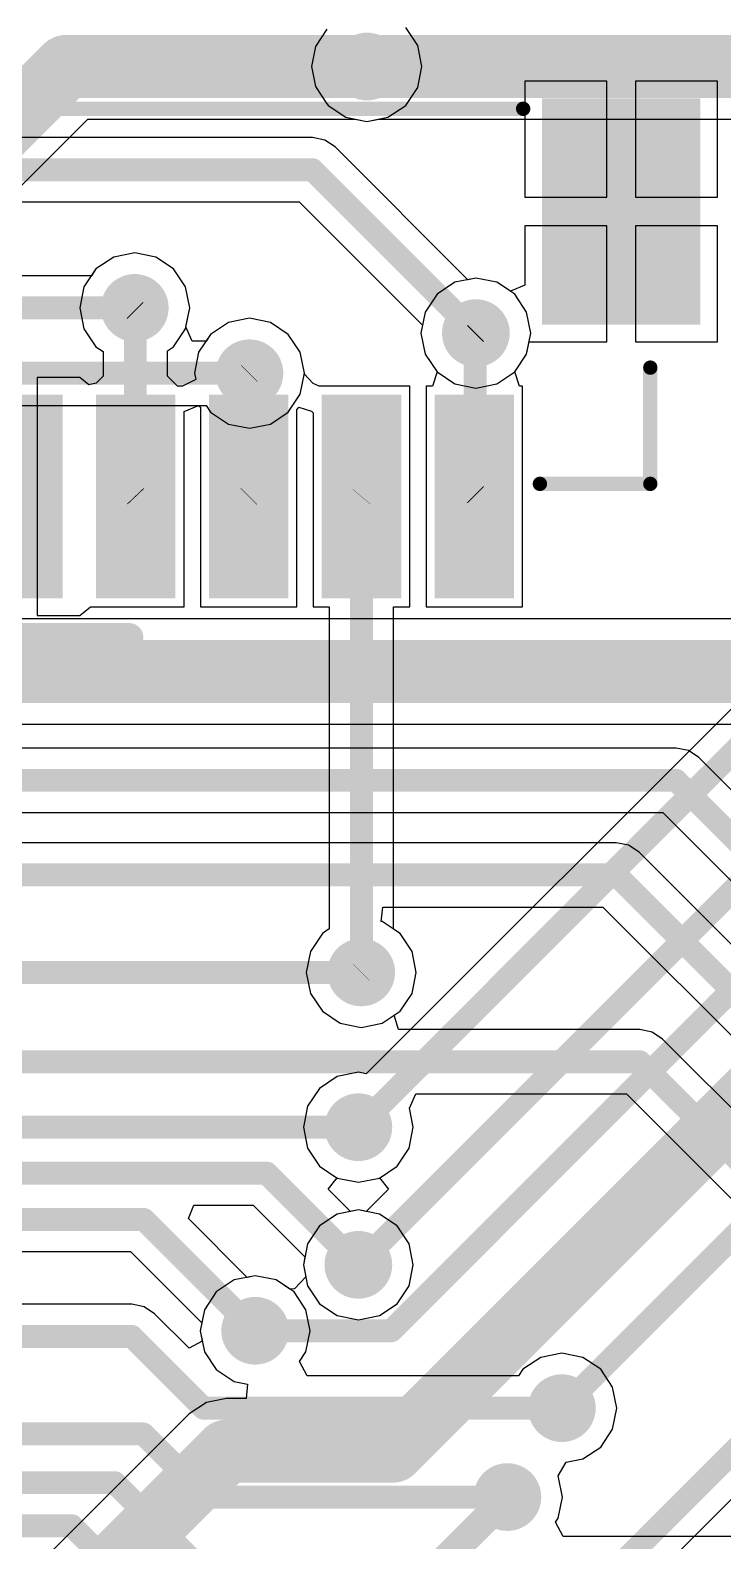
# Model space of a CAD drawing. Header units: millimetres. Extents: x -0.29 to 3.46, y -0.11 to 2.46.
# Drawn here: x 1.323 to 1.564, y 1.669 to 2.196 of the extents above; entities that cross this region are included whole.
import ezdxf

# ---------------------------------------------------------------- set-up
doc = ezdxf.new("R2010")
doc.units = ezdxf.units.MM
doc.header["$MEASUREMENT"] = 0
for name, color, linetype in [('BottomLayer', 5, 'Continuous'), ('TopLayer', 1, 'Continuous'), ('TopOverlay', 2, 'Continuous'), ('TopPaste', 8, 'Continuous'), ('TopSolder', 216, 'Continuous'), ('ViaHoleLayer', 16, 'Continuous')]:
    doc.layers.add(name, color=color, linetype=linetype)

# ---------------------------------------------------------------- blocks, each defined once
blk = doc.blocks.new('V________T______84')
at = {"layer": 'TopLayer'}
for points in [[(-0.17323, 0.08514), (-0.12598, 0.08514), (-0.12598, 0.01427), (-0.17323, 0.01427)], [(0.12598, 0.08514), (0.17323, 0.08514), (0.17323, 0.01427), (0.12598, 0.01427)], [(-0.10827, -0.01821), (-0.08858, -0.01821), (-0.08858, -0.0812), (-0.10827, -0.0812)], [(-0.0689, -0.01821), (-0.04921, -0.01821), (-0.04921, -0.0812), (-0.0689, -0.0812)], [(-0.02953, -0.01821), (-0.00984, -0.01821), (-0.00984, -0.0812), (-0.02953, -0.0812)], [(0.00984, -0.01821), (0.02953, -0.01821), (0.02953, -0.0812), (0.00984, -0.0812)], [(0.04921, -0.01821), (0.0689, -0.01821), (0.0689, -0.0812), (0.04921, -0.0812)], [(0.08858, -0.01821), (0.10827, -0.01821), (0.10827, -0.0812), (0.08858, -0.0812)]]:
    blk.add_hatch(color=1, dxfattribs=at).paths.add_polyline_path(points)
at = {"layer": 'TopPaste'}
for points in [[(-0.17323, 0.08514), (-0.12598, 0.08514), (-0.12598, 0.01427), (-0.17323, 0.01427)], [(0.12598, 0.08514), (0.17323, 0.08514), (0.17323, 0.01427), (0.12598, 0.01427)], [(-0.10827, -0.01821), (-0.08858, -0.01821), (-0.08858, -0.0812), (-0.10827, -0.0812)], [(-0.0689, -0.01821), (-0.04921, -0.01821), (-0.04921, -0.0812), (-0.0689, -0.0812)], [(-0.02953, -0.01821), (-0.00984, -0.01821), (-0.00984, -0.0812), (-0.02953, -0.0812)], [(0.00984, -0.01821), (0.02953, -0.01821), (0.02953, -0.0812), (0.00984, -0.0812)], [(0.04921, -0.01821), (0.0689, -0.01821), (0.0689, -0.0812), (0.04921, -0.0812)], [(0.08858, -0.01821), (0.10827, -0.01821), (0.10827, -0.0812), (0.08858, -0.0812)]]:
    blk.add_hatch(color=8, dxfattribs=at).paths.add_polyline_path(points)
at = {"layer": 'TopSolder'}
for points in [[(-0.17723, 0.08914), (-0.12198, 0.08914), (-0.12198, 0.01027), (-0.17723, 0.01027)], [(0.12198, 0.08914), (0.17723, 0.08914), (0.17723, 0.01027), (0.12198, 0.01027)], [(-0.11227, -0.01421), (-0.08458, -0.01421), (-0.08458, -0.0852), (-0.11227, -0.0852)], [(-0.0729, -0.01421), (-0.04521, -0.01421), (-0.04521, -0.0852), (-0.0729, -0.0852)], [(-0.03353, -0.01421), (-0.00584, -0.01421), (-0.00584, -0.0852), (-0.03353, -0.0852)], [(0.00584, -0.01421), (0.03353, -0.01421), (0.03353, -0.0852), (0.00584, -0.0852)], [(0.04521, -0.01421), (0.0729, -0.01421), (0.0729, -0.0852), (0.04521, -0.0852)], [(0.08458, -0.01421), (0.11227, -0.01421), (0.11227, -0.0852), (0.08458, -0.0852)]]:
    blk.add_hatch(color=216, dxfattribs=at).paths.add_polyline_path(points)
at = {"layer": 'TopOverlay', "const_width": 0.005}
for points in [[(-0.11356, 0.08556), (0.11544, 0.08556)], [(-0.15981, -0.04528), (-0.15981, -0.00474)], [(0.15981, -0.04528), (0.15981, -0.00474)], [(-0.15981, -0.04528), (-0.12128, -0.04528)], [(0.12128, -0.04528), (0.15981, -0.04528)], [(-0.124, -0.056), (-0.119, -0.061)], [(-0.124, -0.066), (-0.124, -0.056)], [(-0.124, -0.066), (-0.119, -0.061)]]:
    blk.add_lwpolyline(points, dxfattribs=at)
at = {"layer": 'TopOverlay', "const_width": 0.0025}
for points in [[(-0.11481, 0.08556, 1), (-0.11231, 0.08556, 1)], [(0.11419, 0.08556, 1), (0.11669, 0.08556, 1)], [(-0.16106, -0.00474, 1), (-0.15856, -0.00474, 1)], [(0.15856, -0.00474, 1), (0.16106, -0.00474, 1)], [(-0.16106, -0.04528, 1), (-0.15856, -0.04528, 1)], [(-0.16106, -0.04528, 1), (-0.15856, -0.04528, 1)], [(-0.12253, -0.04528, 1), (-0.12003, -0.04528, 1)], [(0.12003, -0.04528, 1), (0.12253, -0.04528, 1)], [(0.15856, -0.04528, 1), (0.16106, -0.04528, 1)], [(0.15856, -0.04528, 1), (0.16106, -0.04528, 1)], [(-0.12525, -0.056, 1), (-0.12275, -0.056, 1)], [(-0.12525, -0.056, 1), (-0.12275, -0.056, 1)], [(-0.12025, -0.061, 1), (-0.11775, -0.061, 1)], [(-0.12025, -0.061, 1), (-0.11775, -0.061, 1)], [(-0.12525, -0.066, 1), (-0.12275, -0.066, 1)], [(-0.12525, -0.066, 1), (-0.12275, -0.066, 1)]]:
    blk.add_lwpolyline(points, format="xyb", close=True, dxfattribs=at)

msp = doc.modelspace()

# ---------------------------------------------------------------- hatches: boundary and pattern name
at = {"layer": 'BottomLayer'}
h = msp.add_hatch(color=5, dxfattribs=at)
edge = h.paths.add_edge_path()
edge.add_arc((1.44, 2.183), 0.01181, 0, 360)
h = msp.add_hatch(color=5, dxfattribs=at)
edge = h.paths.add_edge_path()
edge.add_arc((1.359, 2.09881), 0.01181, 0, 360)
h = msp.add_hatch(color=5, dxfattribs=at)
edge = h.paths.add_edge_path()
edge.add_arc((1.478, 2.09), 0.01181, 0, 360)
h = msp.add_hatch(color=5, dxfattribs=at)
edge = h.paths.add_edge_path()
edge.add_arc((1.399, 2.076), 0.01181, 0, 360)
h = msp.add_hatch(color=5, dxfattribs=at)
edge = h.paths.add_edge_path()
edge.add_arc((1.438, 1.867), 0.01181, 0, 360)
h = msp.add_hatch(color=5, dxfattribs=at)
edge = h.paths.add_edge_path()
edge.add_arc((1.437, 1.813), 0.01181, 0, 360)
h = msp.add_hatch(color=5, dxfattribs=at)
edge = h.paths.add_edge_path()
edge.add_arc((1.437, 1.765), 0.01181, 0, 360)
h = msp.add_hatch(color=5, dxfattribs=at)
edge = h.paths.add_edge_path()
edge.add_arc((1.401, 1.742), 0.01181, 0, 360)
h = msp.add_hatch(color=5, dxfattribs=at)
edge = h.paths.add_edge_path()
edge.add_arc((1.508, 1.715), 0.01181, 0, 360)
h = msp.add_hatch(color=5, dxfattribs=at)
edge = h.paths.add_edge_path()
edge.add_arc((1.489, 1.684), 0.01181, 0, 360)
at = {"layer": 'TopLayer'}
h = msp.add_hatch(color=1, dxfattribs=at)
edge = h.paths.add_edge_path()
edge.add_arc((1.44, 2.183), 0.01181, 0, 360)
h = msp.add_hatch(color=1, dxfattribs=at)
edge = h.paths.add_edge_path()
edge.add_arc((1.359, 2.09881), 0.01181, 0, 360)
h = msp.add_hatch(color=1, dxfattribs=at)
edge = h.paths.add_edge_path()
edge.add_arc((1.478, 2.09), 0.01181, 0, 360)
h = msp.add_hatch(color=1, dxfattribs=at)
edge = h.paths.add_edge_path()
edge.add_arc((1.399, 2.076), 0.01181, 0, 360)
h = msp.add_hatch(color=1, dxfattribs=at)
edge = h.paths.add_edge_path()
edge.add_arc((1.438, 1.867), 0.01181, 0, 360)
h = msp.add_hatch(color=1, dxfattribs=at)
edge = h.paths.add_edge_path()
edge.add_arc((1.437, 1.813), 0.01181, 0, 360)
h = msp.add_hatch(color=1, dxfattribs=at)
edge = h.paths.add_edge_path()
edge.add_arc((1.437, 1.765), 0.01181, 0, 360)
h = msp.add_hatch(color=1, dxfattribs=at)
edge = h.paths.add_edge_path()
edge.add_arc((1.401, 1.742), 0.01181, 0, 360)
h = msp.add_hatch(color=1, dxfattribs=at)
edge = h.paths.add_edge_path()
edge.add_arc((1.508, 1.715), 0.01181, 0, 360)
h = msp.add_hatch(color=1, dxfattribs=at)
edge = h.paths.add_edge_path()
edge.add_arc((1.489, 1.684), 0.01181, 0, 360)
at = {"layer": 'ViaHoleLayer'}
h = msp.add_hatch(color=16, dxfattribs=at)
edge = h.paths.add_edge_path()
edge.add_arc((1.44, 2.183), 0.00591, 0, 360)
h = msp.add_hatch(color=16, dxfattribs=at)
edge = h.paths.add_edge_path()
edge.add_arc((1.359, 2.09881), 0.00591, 0, 360)
h = msp.add_hatch(color=16, dxfattribs=at)
edge = h.paths.add_edge_path()
edge.add_arc((1.478, 2.09), 0.00591, 0, 360)
h = msp.add_hatch(color=16, dxfattribs=at)
edge = h.paths.add_edge_path()
edge.add_arc((1.399, 2.076), 0.00591, 0, 360)
h = msp.add_hatch(color=16, dxfattribs=at)
edge = h.paths.add_edge_path()
edge.add_arc((1.438, 1.867), 0.00591, 0, 360)
h = msp.add_hatch(color=16, dxfattribs=at)
edge = h.paths.add_edge_path()
edge.add_arc((1.437, 1.813), 0.00591, 0, 360)
h = msp.add_hatch(color=16, dxfattribs=at)
edge = h.paths.add_edge_path()
edge.add_arc((1.437, 1.765), 0.00591, 0, 360)
h = msp.add_hatch(color=16, dxfattribs=at)
edge = h.paths.add_edge_path()
edge.add_arc((1.401, 1.742), 0.00591, 0, 360)
h = msp.add_hatch(color=16, dxfattribs=at)
edge = h.paths.add_edge_path()
edge.add_arc((1.508, 1.715), 0.00591, 0, 360)
h = msp.add_hatch(color=16, dxfattribs=at)
edge = h.paths.add_edge_path()
edge.add_arc((1.489, 1.684), 0.00591, 0, 360)

# ---------------------------------------------------------------- linework, layer by layer
at = {"layer": 'BottomLayer'}
for p, q in [((1.42602, 2.19598), (1.42204, 2.19002)), ((1.42204, 2.19002), (1.42065, 2.183)), ((1.42065, 2.183), (1.42204, 2.17598)), ((1.42204, 2.17598), (1.42602, 2.17002)), ((1.42602, 2.17002), (1.42607, 2.16999)), ((1.42607, 2.16999), (1.42644, 2.16944)), ((1.42644, 2.16944), (1.43266, 2.16528)), ((1.43266, 2.16528), (1.44, 2.16382)), ((1.44, 2.16382), (1.44416, 2.16465)), ((1.44416, 2.16465), (1.72475, 2.16465)), ((1.421, 2.15822), (0.429, 2.15822)), ((1.42529, 2.15736), (1.421, 2.15822)), ((1.421, 2.15822), (1.421, 2.15822)), ((1.42893, 2.15493), (1.42529, 2.15736)), ((1.47523, 2.10863), (1.42893, 2.15493)), ((0.43365, 2.13578), (1.41635, 2.13578)), ((1.41635, 2.13578), (1.45937, 2.09277)), ((1.35166, 2.11653), (1.34544, 2.11237)), ((1.359, 2.11799), (1.35166, 2.11653)), ((1.36634, 2.11653), (1.359, 2.11799)), ((1.37256, 2.11237), (1.36634, 2.11653)), ((1.34387, 2.11003), (0.53981, 2.11003)), ((1.34544, 2.11237), (1.34387, 2.11003)), ((1.37672, 2.10615), (1.37256, 2.11237)), ((1.478, 2.10918), (1.47523, 2.10863)), ((1.48534, 2.10772), (1.478, 2.10918)), ((1.49156, 2.10356), (1.48534, 2.10772)), ((1.37818, 2.09881), (1.37672, 2.10615)), ((1.49572, 2.09734), (1.49156, 2.10356)), ((1.37687, 2.09222), (1.37818, 2.09881)), ((1.49718, 2.09), (1.49572, 2.09734)), ((1.379, 2.08722), (1.37687, 2.09222)), ((1.39166, 2.09372), (1.38544, 2.08956)), ((1.399, 2.09518), (1.39166, 2.09372)), ((1.40634, 2.09372), (1.399, 2.09518)), ((1.41256, 2.08956), (1.40634, 2.09372)), ((1.45937, 2.09277), (1.45882, 2.09)), ((1.38387, 2.08722), (1.379, 2.08722)), ((1.38544, 2.08956), (1.38387, 2.08722)), ((1.41672, 2.08334), (1.41256, 2.08956)), ((1.45882, 2.09), (1.46028, 2.08266)), ((1.49572, 2.08266), (1.49718, 2.09)), ((1.41818, 2.076), (1.41672, 2.08334)), ((1.46028, 2.08266), (1.46444, 2.07644)), ((1.49156, 2.07644), (1.49572, 2.08266)), ((1.46444, 2.07644), (1.47066, 2.07228)), ((1.48534, 2.07228), (1.49156, 2.07644)), ((1.41672, 2.06866), (1.41818, 2.076)), ((1.47066, 2.07228), (1.478, 2.07082)), ((1.478, 2.07082), (1.48534, 2.07228)), ((1.41256, 2.06244), (1.41672, 2.06866)), ((1.21435, 2.06478), (1.38387, 2.06478)), ((1.38387, 2.06478), (1.38544, 2.06244)), ((1.38544, 2.06244), (1.39166, 2.05828)), ((1.40634, 2.05828), (1.41256, 2.06244)), ((1.39166, 2.05828), (1.399, 2.05682)), ((1.399, 2.05682), (1.40634, 2.05828)), ((1.577, 1.99035), (1.2886, 1.99035)), ((1.28516, 1.95365), (1.5694, 1.95365)), ((1.54784, 1.94522), (1.28079, 1.94522)), ((1.55213, 1.94436), (1.54784, 1.94522)), ((1.54784, 1.94522), (1.54784, 1.94522)), ((1.55577, 1.94193), (1.55213, 1.94436)), ((1.63465, 1.86305), (1.55577, 1.94193)), ((1.29126, 1.92278), (1.5432, 1.92278)), ((1.5432, 1.92278), (1.61879, 1.84719)), ((1.527, 1.91222), (1.29613, 1.91222)), ((1.53129, 1.91136), (1.527, 1.91222)), ((1.527, 1.91222), (1.527, 1.91222)), ((1.53493, 1.90893), (1.53129, 1.91136)), ((1.64523, 1.79863), (1.53493, 1.90893)), ((1.44501, 1.88478), (1.44551, 1.88978)), ((1.44551, 1.88978), (1.52235, 1.88978)), ((1.52235, 1.88978), (1.62937, 1.78277)), ((1.44534, 1.88472), (1.44501, 1.88478)), ((1.45156, 1.88056), (1.44534, 1.88472)), ((1.45572, 1.87434), (1.45156, 1.88056)), ((1.45718, 1.867), (1.45572, 1.87434)), ((1.45572, 1.85966), (1.45718, 1.867)), ((1.45156, 1.85344), (1.45572, 1.85966)), ((1.44945, 1.85203), (1.45156, 1.85344)), ((1.45097, 1.84703), (1.44945, 1.85203)), ((1.53519, 1.84703), (1.45097, 1.84703)), ((1.53948, 1.84617), (1.53519, 1.84703)), ((1.53519, 1.84703), (1.53519, 1.84703)), ((1.54312, 1.84374), (1.53948, 1.84617)), ((1.59823, 1.78863), (1.54312, 1.84374)), ((1.45487, 1.8196), (1.457, 1.8246)), ((1.457, 1.8246), (1.53054, 1.8246)), ((1.53054, 1.8246), (1.58237, 1.77277)), ((1.45618, 1.813), (1.45487, 1.8196)), ((1.45472, 1.80566), (1.45618, 1.813)), ((1.45056, 1.79944), (1.45472, 1.80566)), ((1.44434, 1.79528), (1.45056, 1.79944)), ((1.42645, 1.79141), (1.42963, 1.7953)), ((1.42963, 1.7953), (1.42966, 1.79528)), ((1.42966, 1.79528), (1.437, 1.79382)), ((1.437, 1.79382), (1.44434, 1.79528)), ((1.43423, 1.78363), (1.42645, 1.79141)), ((1.3777, 1.78117), (1.37961, 1.78578)), ((1.39823, 1.76063), (1.3777, 1.78117)), ((1.37961, 1.78578), (1.40035, 1.78578)), ((1.40035, 1.78578), (1.41837, 1.76777)), ((1.437, 1.78418), (1.43423, 1.78363)), ((1.44434, 1.78272), (1.437, 1.78418)), ((1.45056, 1.77856), (1.44434, 1.78272)), ((1.45472, 1.77234), (1.45056, 1.77856)), ((1.45618, 1.765), (1.45472, 1.77234)), ((0.80245, 1.7696), (1.35754, 1.7696)), ((1.35754, 1.7696), (1.38237, 1.74477)), ((1.41837, 1.76777), (1.41782, 1.765)), ((1.401, 1.76118), (1.39823, 1.76063)), ((1.40834, 1.75972), (1.401, 1.76118)), ((1.41782, 1.765), (1.41928, 1.75766)), ((1.45472, 1.75766), (1.45618, 1.765)), ((1.41456, 1.75556), (1.40834, 1.75972)), ((1.41872, 1.74934), (1.41456, 1.75556)), ((1.41928, 1.75766), (1.42344, 1.75144)), ((1.45056, 1.75144), (1.45472, 1.75766)), ((1.358, 1.75122), (1.07313, 1.75122)), ((1.36229, 1.75036), (1.358, 1.75122)), ((1.358, 1.75122), (1.358, 1.75122)), ((1.36593, 1.74793), (1.36229, 1.75036)), ((1.42344, 1.75144), (1.42966, 1.74728)), ((1.44434, 1.74728), (1.45056, 1.75144)), ((1.37793, 1.73593), (1.36593, 1.74793)), ((1.38237, 1.74477), (1.38182, 1.742)), ((1.42018, 1.742), (1.41872, 1.74934)), ((1.42966, 1.74728), (1.437, 1.74582)), ((1.437, 1.74582), (1.44434, 1.74728)), ((1.38182, 1.742), (1.38254, 1.73839)), ((1.41872, 1.73466), (1.42018, 1.742)), ((1.38254, 1.73839), (1.37793, 1.73593)), ((1.41642, 1.73122), (1.41872, 1.73466)), ((1.508, 1.73418), (1.50066, 1.73272)), ((1.51534, 1.73272), (1.508, 1.73418)), ((1.41909, 1.72622), (1.41642, 1.73122)), ((1.49444, 1.72856), (1.49287, 1.72622)), ((1.50066, 1.73272), (1.49444, 1.72856)), ((1.52156, 1.72856), (1.51534, 1.73272)), ((1.52572, 1.72234), (1.52156, 1.72856)), ((1.49287, 1.72622), (1.41909, 1.72622)), ((1.52718, 1.715), (1.52572, 1.72234)), ((1.52572, 1.70766), (1.52718, 1.715)), ((1.52156, 1.70144), (1.52572, 1.70766)), ((1.50954, 1.69613), (1.51534, 1.69728)), ((1.51534, 1.69728), (1.52156, 1.70144)), ((1.5067, 1.69137), (1.50954, 1.69613)), ((1.50672, 1.69134), (1.5067, 1.69137)), ((1.50818, 1.684), (1.50672, 1.69134)), ((1.50672, 1.67666), (1.50818, 1.684)), ((1.50575, 1.67522), (1.50672, 1.67666)), ((1.50843, 1.67022), (1.50575, 1.67522)), ((2.704, 1.67022), (1.50843, 1.67022))]:
    msp.add_line(p, q, dxfattribs=at)
for points, const_width in [([(1.439, 2.183), (1.44, 2.183)], 0.022), ([(1.44, 2.183), (1.72982, 2.183)], 0.022), ([(0.429, 2.147), (1.421, 2.147)], 0.008), ([(1.421, 2.147), (1.478, 2.09)], 0.008), ([(0.53981, 2.09881), (1.359, 2.09881)], 0.008), ([(0.56206, 2.076), (1.399, 2.076)], 0.008), ([(1.281, 1.972), (1.577, 1.972)], 0.022), ([(1.276, 1.934), (1.54784, 1.934)], 0.008), ([(1.54784, 1.934), (1.63742, 1.84442)], 0.008), ([(1.281, 1.901), (1.527, 1.901)], 0.008), ([(1.527, 1.901), (1.648, 1.78)], 0.008), ([(1.159, 1.867), (1.438, 1.867)], 0.008), ([(1.249, 1.83581), (1.53519, 1.83581)], 0.008), ([(1.53519, 1.83581), (1.601, 1.77)], 0.008), ([(0.64253, 1.813), (1.437, 1.813)], 0.008), ([(0.63731, 1.797), (1.405, 1.797)], 0.008), ([(1.405, 1.797), (1.437, 1.765)], 0.008), ([(0.63219, 1.78081), (1.36219, 1.78081)], 0.008), ([(1.36219, 1.78081), (1.401, 1.742)], 0.008), ([(1.058, 1.74), (1.358, 1.74)], 0.008), ([(1.358, 1.74), (1.383, 1.715)], 0.008), ([(1.383, 1.715), (1.508, 1.715)], 0.008), ([(0.59319, 1.706), (1.362, 1.706)], 0.008), ([(1.362, 1.706), (1.384, 1.684)], 0.008), ([(0.58897, 1.689), (1.352, 1.689)], 0.008), ([(1.352, 1.689), (1.382, 1.659)], 0.008), ([(1.384, 1.684), (1.489, 1.684)], 0.008), ([(0.592, 1.674), (1.337, 1.674)], 0.008), ([(1.337, 1.674), (1.3811, 1.6299)], 0.008)]:
    msp.add_lwpolyline(points, dxfattribs=dict(at, const_width=const_width))
for points, const_width in [([(1.4335, 2.183, 1), (1.4445, 2.183, 1)], 0.011), ([(1.4345, 2.183, 1), (1.4455, 2.183, 1)], 0.011), ([(1.4345, 2.183, 1), (1.4455, 2.183, 1)], 0.011), ([(1.419, 2.147, 1), (1.423, 2.147, 1)], 0.004), ([(1.419, 2.147, 1), (1.423, 2.147, 1)], 0.004), ([(1.357, 2.09881, 1), (1.361, 2.09881, 1)], 0.004), ([(1.476, 2.09, 1), (1.48, 2.09, 1)], 0.004), ([(1.397, 2.076, 1), (1.401, 2.076, 1)], 0.004), ([(1.54584, 1.934, 1), (1.54984, 1.934, 1)], 0.004), ([(1.54584, 1.934, 1), (1.54984, 1.934, 1)], 0.004), ([(1.525, 1.901, 1), (1.529, 1.901, 1)], 0.004), ([(1.525, 1.901, 1), (1.529, 1.901, 1)], 0.004), ([(1.436, 1.867, 1), (1.44, 1.867, 1)], 0.004), ([(1.53319, 1.83581, 1), (1.53719, 1.83581, 1)], 0.004), ([(1.53319, 1.83581, 1), (1.53719, 1.83581, 1)], 0.004), ([(1.435, 1.813, 1), (1.439, 1.813, 1)], 0.004), ([(1.403, 1.797, 1), (1.407, 1.797, 1)], 0.004), ([(1.403, 1.797, 1), (1.407, 1.797, 1)], 0.004), ([(1.36019, 1.78081, 1), (1.36419, 1.78081, 1)], 0.004), ([(1.36019, 1.78081, 1), (1.36419, 1.78081, 1)], 0.004), ([(1.435, 1.765, 1), (1.439, 1.765, 1)], 0.004), ([(1.399, 1.742, 1), (1.403, 1.742, 1)], 0.004), ([(1.356, 1.74, 1), (1.36, 1.74, 1)], 0.004), ([(1.356, 1.74, 1), (1.36, 1.74, 1)], 0.004), ([(1.381, 1.715, 1), (1.385, 1.715, 1)], 0.004), ([(1.381, 1.715, 1), (1.385, 1.715, 1)], 0.004), ([(1.506, 1.715, 1), (1.51, 1.715, 1)], 0.004), ([(1.36, 1.706, 1), (1.364, 1.706, 1)], 0.004), ([(1.36, 1.706, 1), (1.364, 1.706, 1)], 0.004), ([(1.35, 1.689, 1), (1.354, 1.689, 1)], 0.004), ([(1.35, 1.689, 1), (1.354, 1.689, 1)], 0.004), ([(1.382, 1.684, 1), (1.386, 1.684, 1)], 0.004), ([(1.382, 1.684, 1), (1.386, 1.684, 1)], 0.004), ([(1.487, 1.684, 1), (1.491, 1.684, 1)], 0.004), ([(1.335, 1.674, 1), (1.339, 1.674, 1)], 0.004), ([(1.335, 1.674, 1), (1.339, 1.674, 1)], 0.004)]:
    msp.add_lwpolyline(points, format="xyb", close=True, dxfattribs=dict(at, const_width=const_width))
at = {"layer": 'TopLayer'}
for p, q in [((1.45772, 2.19034), (1.45356, 2.19656)), ((1.45918, 2.183), (1.45772, 2.19034)), ((1.45772, 2.17566), (1.45918, 2.183)), ((1.52366, 2.17784), (1.49504, 2.17784)), ((1.49504, 2.17784), (1.49504, 2.13741)), ((1.52366, 2.13741), (1.52366, 2.17784)), ((1.56228, 2.17784), (1.53366, 2.17784)), ((1.53366, 2.17784), (1.53366, 2.13741)), ((1.56228, 2.13741), (1.56228, 2.17784)), ((1.45356, 2.16944), (1.45772, 2.17566)), ((1.44734, 2.16528), (1.45356, 2.16944)), ((1.29917, 2.12121), (1.3426, 2.16465)), ((1.3426, 2.16465), (1.43584, 2.16465)), ((1.43584, 2.16465), (1.44, 2.16382)), ((1.44, 2.16382), (1.44734, 2.16528)), ((1.49504, 2.13741), (1.52366, 2.13741)), ((1.53366, 2.13741), (1.56228, 2.13741)), ((1.52366, 2.12741), (1.49504, 2.12741)), ((1.49504, 2.12741), (1.49504, 2.10667)), ((1.52366, 2.08698), (1.52366, 2.12741)), ((1.56228, 2.12741), (1.53366, 2.12741)), ((1.53366, 2.12741), (1.53366, 2.08698)), ((1.56228, 2.08698), (1.56228, 2.12741)), ((1.35166, 2.11653), (1.34544, 2.11237)), ((1.359, 2.11799), (1.35166, 2.11653)), ((1.36634, 2.11653), (1.359, 2.11799)), ((1.37256, 2.11237), (1.36634, 2.11653)), ((1.34544, 2.11237), (1.34128, 2.10615)), ((1.37672, 2.10615), (1.37256, 2.11237)), ((1.47066, 2.10772), (1.46444, 2.10356)), ((1.478, 2.10918), (1.47066, 2.10772)), ((1.48534, 2.10772), (1.478, 2.10918)), ((1.49004, 2.10458), (1.48534, 2.10772)), ((1.34128, 2.10615), (1.33982, 2.09881)), ((1.37818, 2.09881), (1.37672, 2.10615)), ((1.46444, 2.10356), (1.46028, 2.09734)), ((1.49504, 2.10667), (1.49004, 2.10458)), ((1.33982, 2.09881), (1.34128, 2.09147)), ((1.37672, 2.09147), (1.37818, 2.09881)), ((1.46028, 2.09734), (1.45882, 2.09)), ((1.39166, 2.09372), (1.38544, 2.08956)), ((1.399, 2.09518), (1.39166, 2.09372)), ((1.40634, 2.09372), (1.399, 2.09518)), ((1.41256, 2.08956), (1.40634, 2.09372)), ((1.34128, 2.09147), (1.34544, 2.08525)), ((1.37256, 2.08525), (1.37672, 2.09147)), ((1.38544, 2.08956), (1.38128, 2.08334)), ((1.41672, 2.08334), (1.41256, 2.08956)), ((1.45882, 2.09), (1.46028, 2.08266)), ((1.49572, 2.08266), (1.49658, 2.08698)), ((1.49658, 2.08698), (1.52366, 2.08698)), ((1.53366, 2.08698), (1.56228, 2.08698)), ((1.34544, 2.08525), (1.34797, 2.08356)), ((1.34797, 2.08356), (1.34797, 2.07503)), ((1.3704, 2.0838), (1.37256, 2.08525)), ((1.3704, 2.07503), (1.3704, 2.0838)), ((1.38128, 2.08334), (1.37982, 2.076)), ((1.41818, 2.076), (1.41672, 2.08334)), ((1.46028, 2.08266), (1.46444, 2.07644)), ((1.49156, 2.07644), (1.49572, 2.08266)), ((1.46444, 2.07644), (1.46283, 2.0715)), ((1.49317, 2.0715), (1.49156, 2.07644)), ((1.33877, 2.0745), (1.325, 2.0745)), ((1.325, 2.0745), (1.325, 2.033)), ((1.33984, 2.0745), (1.33877, 2.0745)), ((1.34297, 2.072), (1.33984, 2.0745)), ((1.34552, 2.07258), (1.34297, 2.072)), ((1.34797, 2.07503), (1.34552, 2.07258)), ((1.37394, 2.0715), (1.3704, 2.07503)), ((1.37562, 2.0715), (1.37394, 2.0715)), ((1.37868, 2.07302), (1.37562, 2.0715)), ((1.38026, 2.0738), (1.37868, 2.07302)), ((1.37868, 2.07302), (1.37868, 2.07302)), ((1.37982, 2.076), (1.38026, 2.0738)), ((1.41814, 2.07581), (1.41818, 2.076)), ((1.42128, 2.07242), (1.41814, 2.07581)), ((1.42331, 2.0715), (1.42128, 2.07242)), ((1.45495, 2.0715), (1.42331, 2.0715)), ((1.42331, 2.0715), (1.42331, 2.0715)), ((1.45495, 1.9945), (1.45495, 2.0715)), ((1.46283, 2.0715), (1.46064, 2.0715)), ((1.46064, 2.0715), (1.46064, 1.9945)), ((1.49432, 2.0715), (1.49317, 2.0715)), ((1.49432, 1.9945), (1.49432, 2.0715)), ((1.37621, 2.06267), (1.38121, 2.06479)), ((1.37621, 1.9945), (1.37621, 2.06267)), ((1.38121, 2.06479), (1.3819, 2.06413)), ((1.3819, 2.06413), (1.3819, 1.9945)), ((1.41558, 2.06323), (1.41627, 2.06417)), ((1.41558, 1.9945), (1.41558, 2.06323)), ((1.41627, 2.06417), (1.42071, 2.06273)), ((1.42071, 2.06273), (1.42127, 2.06221)), ((1.42127, 2.06221), (1.42127, 1.9945)), ((1.325, 2.033), (1.325, 1.9915)), ((1.64105, 2.03291), (1.43977, 1.83163)), ((1.33984, 1.9915), (1.3436, 1.9945)), ((1.3436, 1.9945), (1.34484, 1.9945)), ((1.34484, 1.9945), (1.37621, 1.9945)), ((1.3819, 1.9945), (1.41558, 1.9945)), ((1.42127, 1.9945), (1.42684, 1.9945)), ((1.42684, 1.9945), (1.42684, 1.88217)), ((1.44927, 1.88209), (1.44927, 1.9945)), ((1.44927, 1.9945), (1.45495, 1.9945)), ((1.46064, 1.9945), (1.49432, 1.9945)), ((1.325, 1.9915), (1.33984, 1.9915)), ((1.42684, 1.88217), (1.42444, 1.88056)), ((1.45156, 1.88056), (1.44927, 1.88209)), ((1.42444, 1.88056), (1.42028, 1.87434)), ((1.45572, 1.87434), (1.45156, 1.88056)), ((1.42028, 1.87434), (1.41882, 1.867)), ((1.45718, 1.867), (1.45572, 1.87434)), ((1.41882, 1.867), (1.42028, 1.85966)), ((1.45572, 1.85966), (1.45718, 1.867)), ((1.42028, 1.85966), (1.42444, 1.85344)), ((1.45156, 1.85344), (1.45572, 1.85966)), ((1.42444, 1.85344), (1.43066, 1.84928)), ((1.44534, 1.84928), (1.45156, 1.85344)), ((1.43066, 1.84928), (1.438, 1.84782)), ((1.438, 1.84782), (1.44534, 1.84928)), ((1.42966, 1.83072), (1.42344, 1.82656)), ((1.437, 1.83218), (1.42966, 1.83072)), ((1.43977, 1.83163), (1.437, 1.83218)), ((1.42344, 1.82656), (1.41928, 1.82034)), ((1.41928, 1.82034), (1.41782, 1.813)), ((1.41782, 1.813), (1.41928, 1.80566)), ((1.41928, 1.80566), (1.42344, 1.79944)), ((1.42344, 1.79944), (1.42966, 1.79528)), ((1.42966, 1.79528), (1.437, 1.79382)), ((1.437, 1.79382), (1.44434, 1.79528)), ((1.44434, 1.79528), (1.44437, 1.7953)), ((1.44437, 1.7953), (1.44755, 1.79141)), ((1.44755, 1.79141), (1.43977, 1.78363)), ((1.42966, 1.78272), (1.42344, 1.77856)), ((1.437, 1.78418), (1.42966, 1.78272)), ((1.43977, 1.78363), (1.437, 1.78418)), ((1.42344, 1.77856), (1.41928, 1.77234)), ((1.41928, 1.77234), (1.41782, 1.765)), ((1.401, 1.76118), (1.39366, 1.75972)), ((1.40834, 1.75972), (1.401, 1.76118)), ((1.41865, 1.76082), (1.4147, 1.75659)), ((1.41782, 1.765), (1.41865, 1.76082)), ((1.47103, 1.58717), (1.64523, 1.76137)), ((1.38744, 1.75556), (1.38328, 1.74934)), ((1.39366, 1.75972), (1.38744, 1.75556)), ((1.41307, 1.75656), (1.40834, 1.75972)), ((1.4147, 1.75659), (1.41307, 1.75656)), ((1.38328, 1.74934), (1.38182, 1.742)), ((1.38182, 1.742), (1.38328, 1.73466)), ((1.38328, 1.73466), (1.38744, 1.72844)), ((1.38744, 1.72844), (1.39366, 1.72428)), ((1.39366, 1.72428), (1.39833, 1.72335)), ((1.39833, 1.72335), (1.39783, 1.71835)), ((1.391, 1.71835), (1.38398, 1.71696)), ((1.39783, 1.71835), (1.391, 1.71835)), ((1.37802, 1.71298), (1.32302, 1.65798)), ((1.38398, 1.71696), (1.37802, 1.71298))]:
    msp.add_line(p, q, dxfattribs=at)
for points, const_width in [([(1.28082, 2.12881), (1.335, 2.183)], 0.022), ([(1.335, 2.183), (1.44, 2.183)], 0.022), ([(1.359, 2.098), (1.359, 2.09881)], 0.008), ([(1.359, 2.098), (1.35919, 2.09781)], 0.008), ([(1.35919, 2.03319), (1.35919, 2.09781)], 0.008), ([(1.47774, 2.08974), (1.478, 2.09)], 0.008), ([(1.47774, 2.03378), (1.47774, 2.08974)], 0.008), ([(1.39887, 2.07587), (1.399, 2.076)], 0.008), ([(1.39887, 2.03313), (1.39887, 2.07587)], 0.008), ([(1.35919, 2.03319), (1.35937, 2.033)], 0.008), ([(1.39874, 2.033), (1.39887, 2.03313)], 0.008), ([(1.43806, 2.03294), (1.43811, 2.033)], 0.008), ([(1.43806, 1.86706), (1.43806, 2.03294)], 0.008), ([(1.47774, 2.03378), (1.478, 2.03352)], 0.008), ([(1.437, 1.813), (1.64898, 2.02498)], 0.008), ([(1.437, 1.765), (1.66437, 1.99237)], 0.008), ([(1.44852, 1.742), (1.66785, 1.96133)], 0.008), ([(1.508, 1.715), (1.7495, 1.9565)], 0.008), ([(1.449, 1.7), (1.684, 1.935)], 0.022), ([(1.438, 1.867), (1.43806, 1.86706)], 0.008), ([(1.45981, 1.59181), (1.648, 1.78)], 0.008), ([(1.401, 1.742), (1.44852, 1.742)], 0.008), ([(1.336, 1.645), (1.391, 1.7)], 0.022), ([(1.391, 1.7), (1.449, 1.7)], 0.022), ([(1.434, 1.629), (1.489, 1.684)], 0.01)]:
    msp.add_lwpolyline(points, dxfattribs=dict(at, const_width=const_width))
for points, const_width in [([(1.3295, 2.183, 1), (1.3405, 2.183, 1)], 0.011), ([(1.3295, 2.183, 1), (1.3405, 2.183, 1)], 0.011), ([(1.4345, 2.183, 1), (1.4455, 2.183, 1)], 0.011), ([(1.357, 2.09881, 1), (1.361, 2.09881, 1)], 0.004), ([(1.357, 2.098, 1), (1.361, 2.098, 1)], 0.004), ([(1.357, 2.098, 1), (1.361, 2.098, 1)], 0.004), ([(1.35719, 2.09781, 1), (1.36119, 2.09781, 1)], 0.004), ([(1.35719, 2.09781, 1), (1.36119, 2.09781, 1)], 0.004), ([(1.47574, 2.08974, 1), (1.47974, 2.08974, 1)], 0.004), ([(1.47574, 2.08974, 1), (1.47974, 2.08974, 1)], 0.004), ([(1.476, 2.09, 1), (1.48, 2.09, 1)], 0.004), ([(1.39687, 2.07587, 1), (1.40087, 2.07587, 1)], 0.004), ([(1.39687, 2.07587, 1), (1.40087, 2.07587, 1)], 0.004), ([(1.397, 2.076, 1), (1.401, 2.076, 1)], 0.004), ([(1.35719, 2.03319, 1), (1.36119, 2.03319, 1)], 0.004), ([(1.35719, 2.03319, 1), (1.36119, 2.03319, 1)], 0.004), ([(1.35737, 2.033, 1), (1.36137, 2.033, 1)], 0.004), ([(1.39674, 2.033, 1), (1.40074, 2.033, 1)], 0.004), ([(1.39687, 2.03313, 1), (1.40087, 2.03313, 1)], 0.004), ([(1.39687, 2.03313, 1), (1.40087, 2.03313, 1)], 0.004), ([(1.43606, 2.03294, 1), (1.44006, 2.03294, 1)], 0.004), ([(1.43606, 2.03294, 1), (1.44006, 2.03294, 1)], 0.004), ([(1.43611, 2.033, 1), (1.44011, 2.033, 1)], 0.004), ([(1.47574, 2.03378, 1), (1.47974, 2.03378, 1)], 0.004), ([(1.47574, 2.03378, 1), (1.47974, 2.03378, 1)], 0.004), ([(1.476, 2.03352, 1), (1.48, 2.03352, 1)], 0.004), ([(1.436, 1.867, 1), (1.44, 1.867, 1)], 0.004), ([(1.43606, 1.86706, 1), (1.44006, 1.86706, 1)], 0.004), ([(1.43606, 1.86706, 1), (1.44006, 1.86706, 1)], 0.004), ([(1.435, 1.813, 1), (1.439, 1.813, 1)], 0.004), ([(1.435, 1.765, 1), (1.439, 1.765, 1)], 0.004), ([(1.399, 1.742, 1), (1.403, 1.742, 1)], 0.004), ([(1.44652, 1.742, 1), (1.45052, 1.742, 1)], 0.004), ([(1.44652, 1.742, 1), (1.45052, 1.742, 1)], 0.004), ([(1.506, 1.715, 1), (1.51, 1.715, 1)], 0.004), ([(1.3855, 1.7, 1), (1.3965, 1.7, 1)], 0.011), ([(1.3855, 1.7, 1), (1.3965, 1.7, 1)], 0.011), ([(1.4435, 1.7, 1), (1.4545, 1.7, 1)], 0.011), ([(1.4435, 1.7, 1), (1.4545, 1.7, 1)], 0.011), ([(1.4865, 1.684, 1), (1.4915, 1.684, 1)], 0.005)]:
    msp.add_lwpolyline(points, format="xyb", close=True, dxfattribs=dict(at, const_width=const_width))
at = {"layer": 'TopOverlay', "const_width": 0.01}
msp.add_lwpolyline([(1.31699, 1.98387), (1.35699, 1.98387)], dxfattribs=at)
at = {"layer": 'TopOverlay', "const_width": 0.005}
msp.add_lwpolyline([(1.35449, 1.98387, 1), (1.35949, 1.98387, 1)], format="xyb", close=True, dxfattribs=at)

# ---------------------------------------------------------------- block references
msp.add_blockref('V________T______84', (1.37905, 2.0827))

doc.saveas('drawing.dxf')
